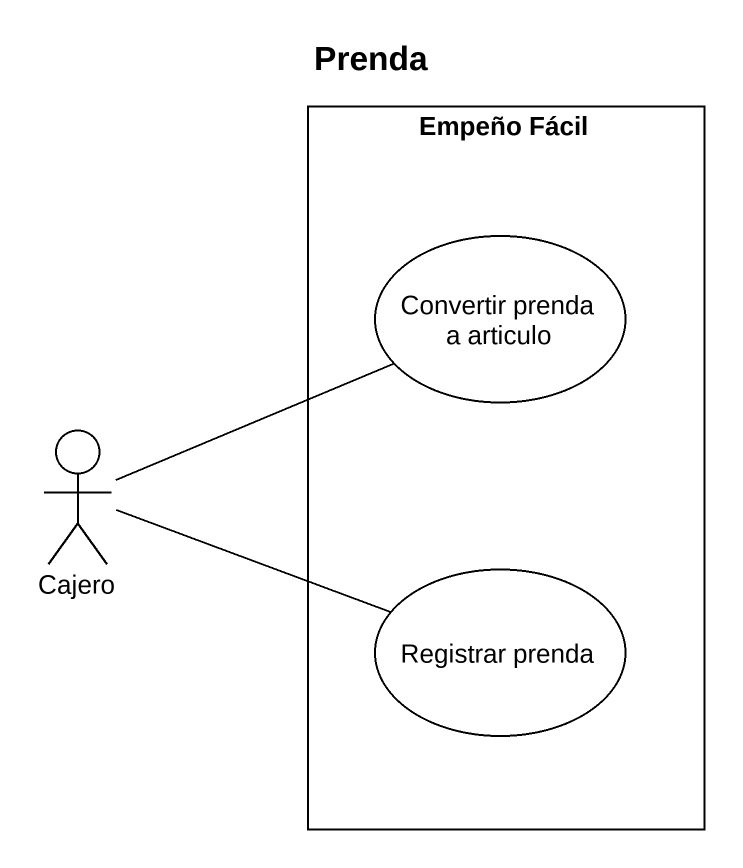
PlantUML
@startuml
title Prenda
rectangle "Empeño Fácil" as Empeño_Fácil {
  usecase "Convertir prenda a articulo" as Convertir_prenda_a_articulo
  usecase "Registrar prenda" as Registrar_prenda
}
actor Cajero
Cajero -right- Convertir_prenda_a_articulo
Cajero -right- Registrar_prenda
@enduml
